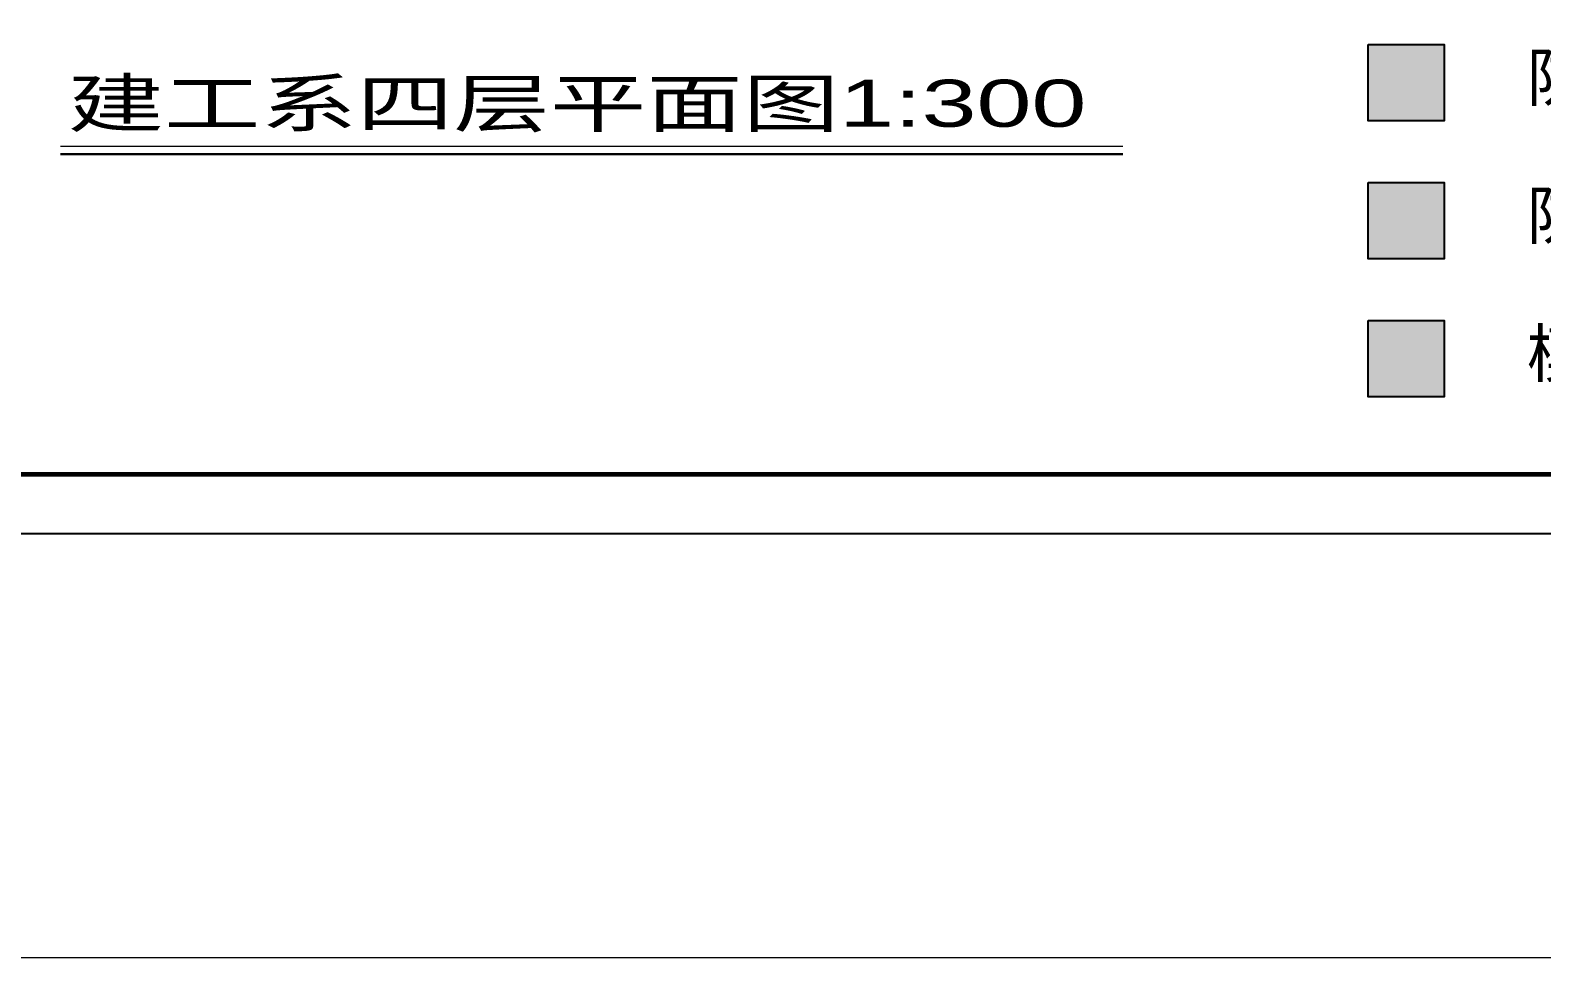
# Model space of a CAD drawing. Extents: x -220435 to 246757, y -381552 to -223577.
# Drawn here: x 162275 to 200751, y -381552 to -357937 of the extents above; entities that cross this region are included whole.
import ezdxf

# ---------------------------------------------------------------- set-up
doc = ezdxf.new("R2010")
doc.units = 0
doc.header["$LTSCALE"] = 1500
doc.header["$MEASUREMENT"] = 0
doc.layers.get('0').update_dxf_attribs({"linetype": 'CONTINUOUS'})
for name, color, linetype in [('AXIS', 7, 'CONTINUOUS'), ('JELIBTLTC', 7, 'CONTINUOUS'), ('模压门', 90, 'CONTINUOUS'), ('防火门', 10, 'CONTINUOUS'), ('防盗门', 180, 'CONTINUOUS')]:
    doc.layers.add(name, color=color, linetype=linetype)
doc.layers.add('我的', color=7, linetype='CONTINUOUS', lineweight=0)
doc.styles.add('JELIBTLZX1', font='arial.ttf', dxfattribs={"width": 0.65})

msp = doc.modelspace()

# ---------------------------------------------------------------- hatches: boundary and pattern name
at = {"layer": '模压门'}
msp.add_hatch(color=256, dxfattribs=at).paths.add_polyline_path([(198266.5, -365329.2), (196334, -365329.2), (196334, -367272.4), (198266.5, -367272.4)])
at = {"layer": '防火门'}
msp.add_hatch(color=256, dxfattribs=at).paths.add_polyline_path([(198266.5, -358301), (196334, -358301), (196334, -360244.2), (198266.5, -360244.2)])
at = {"layer": '防盗门'}
msp.add_hatch(color=256, dxfattribs=at).paths.add_polyline_path([(198266.5, -361815.1), (196334, -361815.1), (196334, -363758.3), (198266.5, -363758.3)])

# ---------------------------------------------------------------- linework, layer by layer
for points in [[(196334, -358301), (198266.5, -358301), (198266.5, -360244.2), (196334, -360244.2)], [(196334, -361815.1), (198266.5, -361815.1), (198266.5, -363758.3), (196334, -363758.3)], [(196334, -365329.2), (198266.5, -365329.2), (198266.5, -367272.4), (196334, -367272.4)]]:
    msp.add_lwpolyline(points, close=True)
at = {"layer": 'AXIS', "color": 250}
msp.add_lwpolyline([(211554.8, -253559.3), (124714.7, -253559.3), (124714.7, -370748.3), (211554.8, -370748.3)], close=True, dxfattribs=at)
at = {"layer": 'AXIS', "color": 0, "const_width": 120.2}
msp.add_lwpolyline([(210052.3, -255061.7), (126217.1, -255061.7), (126217.1, -369245.9), (210052.3, -369245.9)], close=True, dxfattribs=at)
at = {"layer": '我的', "linetype": 'ByBlock', "lineweight": 20}
msp.add_line((163041.9, -360890.2), (190083.1, -360890.2), dxfattribs=at)
at = {"layer": '我的', "linetype": 'ByBlock', "lineweight": 30}
msp.add_line((163041.9, -361090.2), (190083.1, -361090.2), dxfattribs=at)
at = {"layer": '我的', "linetype": 'ByBlock', "lineweight": 20}
msp.add_lwpolyline([(-220435.3, -223577.2), (246757, -223577.2), (246757, -381551.9), (-220435.3, -381551.9)], close=True, dxfattribs=at)

# ---------------------------------------------------------------- texts
at = {"layer": 'AXIS', "color": 250, "char_height": 1200, "width": 8327.344, "attachment_point": 1}
for s, insert in [('{\\fSimHei|b0|i0|c134|p2;\\C5;防火门}', (200366.4, -358537.1)), ('{\\fSimHei|b0|i0|c134|p2;\\C5;防盗门}', (200366.4, -362051.2)), ('{\\fSimHei|b0|i0|c134|p2;\\C5;模压门}', (200366.4, -365565.3))]:
    msp.add_mtext(s, dxfattribs=dict(at, insert=insert))
at = {"layer": 'JELIBTLTC', "lineweight": 0, "style": 'JELIBTLZX1', "width": 1.5}
msp.add_text('建工系四层平面图1:300', height=1200, dxfattribs=at).set_placement((163226.1, -360396.3))

doc.saveas('drawing.dxf')
